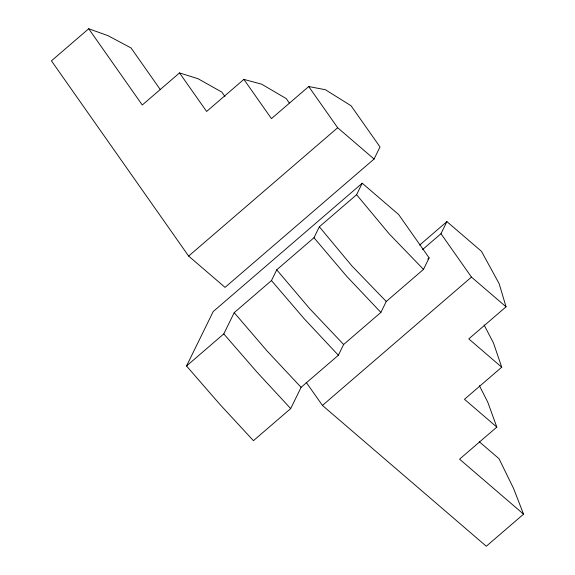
<?xml version="1.0" encoding="UTF-8"?>
<svg xmlns="http://www.w3.org/2000/svg" width="575" height="575" viewBox="0 0 575 575"><rect width="100%" height="100%" fill="white"/><g stroke="black" fill="none" stroke-linecap="round" stroke-linejoin="round"><path stroke-width="0.86" d="M186.537 365.988L213.203 311.557L362.228 183.224L398.64 214.518L429.13 257.909L423.502 269.387L386.242 301.473L380.887 312.419L343.627 344.497L338.366 355.249L301.106 387.327L290.691 408.588L253.438 440.666L219.621 404.081L186.537 365.988L223.79 333.902L234.205 312.649L271.465 280.564L276.726 269.819L313.986 237.734L319.341 226.794L356.601 194.709L362.228 183.224M374.073 159.038L380.003 146.941L351.052 105.743L325.364 89.707L308.717 86.545L271.457 118.63L243.879 79.386L206.619 111.464L179.529 72.917L142.277 104.995L88.701 28.75L51.441 60.835L188.636 256.076L225.055 287.371L374.073 159.038L337.662 127.743L308.717 86.545M422.603 249.536L440.975 233.716L446.904 221.619L481.476 251.333L499.165 283.712L506.043 306.813L468.783 338.898L501.723 367.202L464.471 399.287L496.822 427.096L459.569 459.173L523.559 514.165L486.299 546.25L322.438 405.433L306.18 382.296M188.636 256.076L337.662 127.743M419.685 245.058L446.904 221.619M427.764 259.081L429.13 257.909M322.438 405.433L471.464 277.1L506.043 306.813M243.879 79.386L261.704 84.209L286.221 98.577L289.283 102.939M179.529 72.917L198.044 78.725L221.871 92.108L224.94 96.478M88.701 28.75L107.971 35.65L131.035 47.948L160.403 89.736M479.255 441.715L498.999 458.685L513.54 488.369L523.559 514.165M423.502 269.387L389.167 233.845L356.601 194.709M386.242 301.473L351.914 265.93L319.341 226.794M380.887 312.419L346.783 276.41L313.986 237.734M343.627 344.497L309.522 308.488L276.726 269.819M338.366 355.249L304.391 318.967L271.465 280.564M301.106 387.327L267.138 351.045L234.205 312.649M290.691 408.588L256.874 371.996L223.79 333.902M440.975 233.716L471.464 277.1M484.078 324.968L493.443 342.894L501.723 367.202M479.392 385.667L487.722 402.069L496.822 427.096"/></g></svg>
